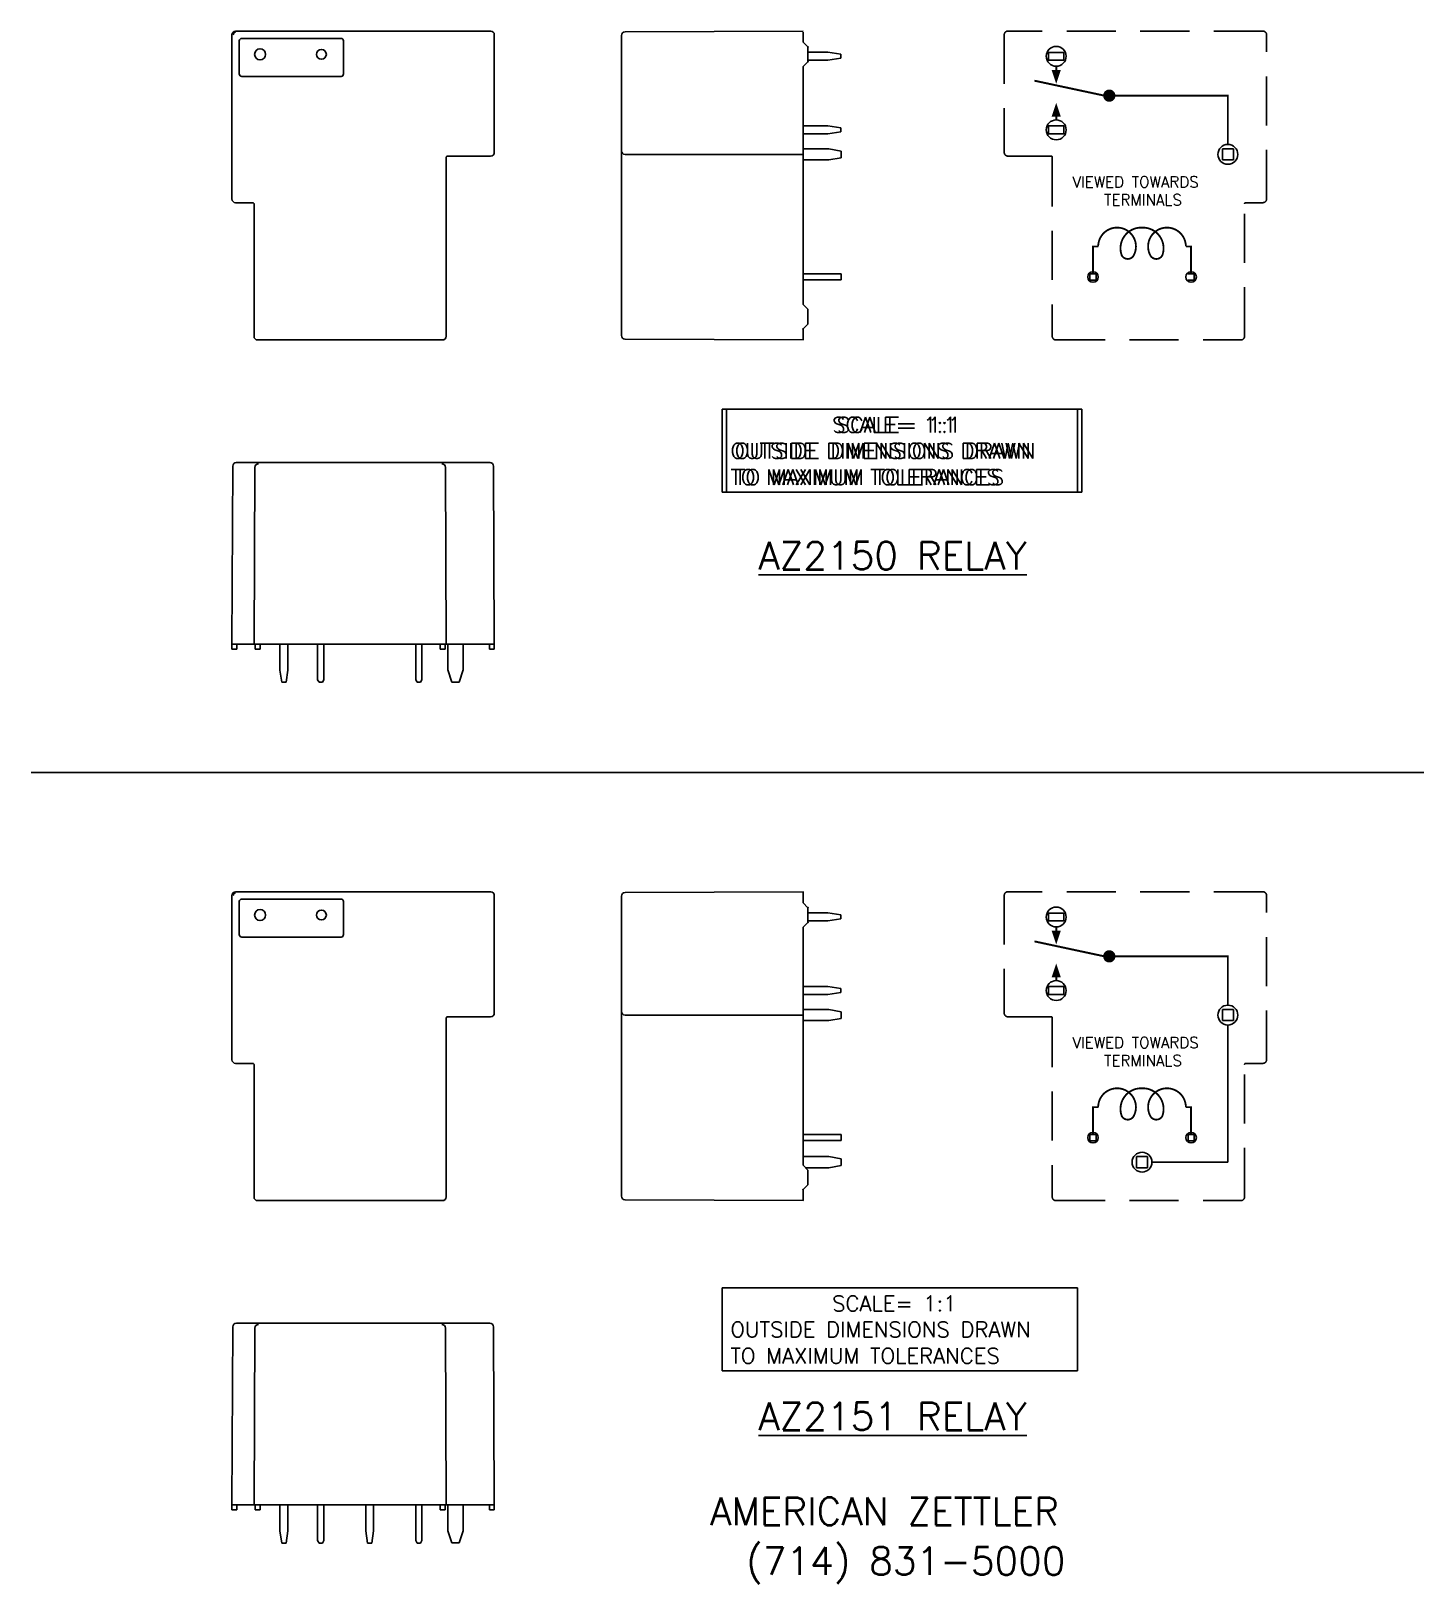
# Model space of a CAD drawing. Extents: x -31.91 to -26.23, y -6.38 to -0.04.
import ezdxf

# ---------------------------------------------------------------- set-up
doc = ezdxf.new("R2010")
doc.units = 0
doc.header["$LTSCALE"] = 0.4
doc.linetypes.add('DASHED', pattern=[0.75, 0.5, -0.25])
doc.layers.add('AZ2150-RELAY', color=1, linetype='CONTINUOUS')
doc.layers.add('AZ2151-RELAY', color=1, linetype='CONTINUOUS')
doc.styles.get("Standard").update_dxf_attribs({"font": 'SIMPLEX'})

msp = doc.modelspace()

# ---------------------------------------------------------------- linework, layer by layer
at = {"layer": 'AZ2150-RELAY'}
for p, q in [((-31.063293, -0.0848), (-31.063293, -0.2198)), ((-31.053293, -0.0748), (-30.648293, -0.0748)), ((-30.638293, -0.0848), (-30.638293, -0.2198)), ((-28.76402, -0.4318), (-28.76402, -0.189803)), ((-28.663719, -0.131298), (-28.744019, -0.131298)), ((-28.663719, -0.163298), (-28.744019, -0.163298)), ((-28.610019, -0.155298), (-28.663719, -0.163298)), ((-28.610018, -0.139299), (-28.663718, -0.131298)), ((-28.610018, -0.139299), (-28.610019, -0.155298)), ((-27.762687, -0.1318), (-27.700687, -0.1318)), ((-27.762687, -0.1318), (-27.762687, -0.1638)), ((-27.762687, -0.1638), (-27.700687, -0.1638)), ((-27.700687, -0.1318), (-27.700687, -0.1638)), ((-31.053293, -0.2298), (-30.648293, -0.2298)), ((-28.663719, -0.4318), (-28.76402, -0.4318)), ((-28.610018, -0.4398), (-28.663718, -0.4318)), ((-28.610018, -0.4398), (-28.610019, -0.455799)), ((-27.762687, -0.4318), (-27.700687, -0.4318)), ((-27.762687, -0.4318), (-27.762687, -0.4638)), ((-27.700687, -0.4318), (-27.700687, -0.4638)), ((-28.663719, -0.4638), (-28.76402, -0.4638)), ((-28.610019, -0.455799), (-28.663719, -0.463799)), ((-27.762687, -0.4638), (-27.700687, -0.4638)), ((-29.490019, -0.5478), (-28.76402, -0.5478)), ((-28.76402, -0.5253), (-28.659019, -0.5253)), ((-28.659016, -0.525298), (-28.609017, -0.534299)), ((-28.659016, -0.570299), (-28.609016, -0.561298)), ((-28.609017, -0.534299), (-28.609016, -0.561298)), ((-27.054187, -0.5253), (-27.054187, -0.5703)), ((-27.054187, -0.5253), (-27.009187, -0.5253)), ((-27.009187, -0.5253), (-27.009187, -0.5703)), ((-28.76402, -0.5703), (-28.659019, -0.5703)), ((-27.054187, -0.5703), (-27.009187, -0.5703)), ((-28.76402, -1.034799), (-28.609019, -1.034799)), ((-28.76402, -1.059799), (-28.609019, -1.059799)), ((-28.609019, -1.034799), (-28.609019, -1.059799)), ((-27.594187, -1.0353), (-27.594187, -1.0603)), ((-27.594187, -1.0353), (-27.569187, -1.0353)), ((-27.594187, -1.0603), (-27.569187, -1.0603)), ((-27.569187, -1.0353), (-27.569187, -1.0603)), ((-27.194187, -1.0353), (-27.169187, -1.0353)), ((-27.194187, -1.0603), (-27.169187, -1.0603)), ((-27.169187, -1.0353), (-27.169187, -1.0603)), ((-29.094281, -1.587654), (-27.645437, -1.587654)), ((-29.094281, -1.925809), (-29.094281, -1.587654)), ((-29.075982, -1.587654), (-27.627138, -1.587654)), ((-29.075982, -1.925809), (-29.075982, -1.587654)), ((-27.645437, -1.587654), (-27.645437, -1.925809)), ((-27.627138, -1.587654), (-27.627138, -1.925809)), ((-27.645437, -1.925809), (-29.094281, -1.925809)), ((-27.627138, -1.925809), (-29.075982, -1.925809)), ((-31.093293, -2.545604), (-31.093293, -2.565604)), ((-31.093293, -2.565604), (-31.073293, -2.565604)), ((-31.073293, -2.545604), (-31.073293, -2.565604)), ((-30.998293, -2.545604), (-30.998293, -2.565604)), ((-30.998293, -2.565604), (-30.978293, -2.565604)), ((-30.978293, -2.545604), (-30.978293, -2.565604)), ((-30.897293, -2.65154), (-30.897293, -2.545604)), ((-30.865293, -2.65154), (-30.865293, -2.545604)), ((-30.743908, -2.691088), (-30.743908, -2.545604)), ((-30.718908, -2.691485), (-30.718908, -2.545604)), ((-30.343908, -2.691088), (-30.343908, -2.545604)), ((-30.318908, -2.691485), (-30.318908, -2.545604)), ((-30.244293, -2.545604), (-30.244293, -2.565604)), ((-30.224293, -2.565604), (-30.244293, -2.565604)), ((-30.224293, -2.545604), (-30.224293, -2.565604)), ((-30.212293, -2.650929), (-30.212293, -2.545604)), ((-30.150293, -2.650929), (-30.150293, -2.545604)), ((-30.043293, -2.545604), (-30.043293, -2.565604)), ((-30.023293, -2.565604), (-30.043293, -2.565604)), ((-30.023293, -2.545604), (-30.023293, -2.565604)), ((-30.88992, -2.701203), (-30.897293, -2.65154)), ((-30.872666, -2.701203), (-30.865293, -2.65154)), ((-30.196293, -2.700592), (-30.212293, -2.650929)), ((-30.166293, -2.700592), (-30.150293, -2.650929)), ((-30.88992, -2.701203), (-30.872666, -2.701203)), ((-30.743908, -2.691088), (-30.738051, -2.701203)), ((-30.724535, -2.701203), (-30.738051, -2.701203)), ((-30.718908, -2.691485), (-30.724535, -2.701203)), ((-30.343908, -2.691088), (-30.338051, -2.701203)), ((-30.324535, -2.701203), (-30.338051, -2.701203)), ((-30.318908, -2.691485), (-30.324535, -2.701203)), ((-30.166293, -2.700592), (-30.196293, -2.700592)), ((-31.912502, -3.06926), (-26.231997, -3.06926))]:
    msp.add_line(p, q, dxfattribs=at)
msp.add_lwpolyline([(-30.219293, -1.2898, -0.414214), (-30.234293, -1.3048), (-30.988293, -1.3048, -0.414214), (-31.003293, -1.2898), (-31.003293, -0.7498, 0.414214), (-31.008293, -0.7448), (-31.078293, -0.7448, -0.414214), (-31.093293, -0.7298), (-31.093293, -0.0598, -0.414214), (-31.078293, -0.0448), (-30.038293, -0.0448, -0.414214), (-30.023293, -0.0598), (-30.023293, -0.5398, -0.414214), (-30.038293, -0.5548), (-30.214293, -0.5548, 0.414214), (-30.219293, -0.5598)], format="xyb", close=True, dxfattribs=at)
for points, format in [([(-28.764041, -0.0448), (-29.490085, -0.047968, 0.412936), (-29.505019, -0.062968), (-29.505019, -1.286632, 0.412936), (-29.490085, -1.301632), (-28.76402, -1.3048), (-28.76402, -1.2598), (-28.744019, -1.239798), (-28.744019, -1.179799), (-28.76402, -1.159798), (-28.76402, -0.189803), (-28.744019, -0.169802), (-28.744019, -0.109802), (-28.76402, -0.0898), (-28.76402, -0.0498)], "xyb"), ([(-27.731687, -0.259766, 0, 0.0375, 0), (-27.731687, -0.203348, 0.0375, 0.0375, 0)], "xyseb"), ([(-27.731687, -0.337049, 0, 0.0375, 0), (-27.731687, -0.393466, 0.0375, 0.0375, 0)], "xyseb"), ([(-30.023293, -2.545604), (-31.093293, -2.545604), (-31.090125, -1.819538, -0.412936), (-31.075125, -1.804604), (-30.041461, -1.804604, -0.412936), (-30.026461, -1.819538), (-30.023293, -2.545582)], "xyb"), ([(-31.003293, -2.545582), (-31.000147, -1.824538, -0.412936), (-30.985147, -1.809604, -0.412936)], "xyb"), ([(-30.219293, -2.545582), (-30.222439, -1.824538, 0.412936), (-30.237439, -1.809604, 0.412936)], "xyb")]:
    msp.add_lwpolyline(points, format=format, dxfattribs=at)
at = {"layer": 'AZ2150-RELAY', "linetype": 'DASHED'}
msp.add_lwpolyline([(-27.747687, -1.2898, 0.414214), (-27.732687, -1.3048), (-26.978687, -1.3048, 0.414214), (-26.963687, -1.2898), (-26.963687, -0.7498, -0.414214), (-26.958687, -0.7448), (-26.888687, -0.7448, 0.414214), (-26.873687, -0.7298), (-26.873687, -0.0598, 0.414214), (-26.888687, -0.0448), (-27.928687, -0.0448, 0.414214), (-27.943687, -0.0598), (-27.943687, -0.5398, 0.414214), (-27.928687, -0.5548), (-27.752687, -0.5548, -0.414214), (-27.747687, -0.5598)], format="xyb", close=True, dxfattribs=at)
at = {"layer": 'AZ2150-RELAY', "const_width": 0.008}
for points in [[(-27.731687, -0.1883), (-27.731687, -0.21724)], [(-27.52773, -0.309891), (-27.820398, -0.247264)], [(-27.031687, -0.5073), (-27.031687, -0.3083), (-27.515241, -0.3083)], [(-27.731687, -0.4073), (-27.731687, -0.379574)]]:
    msp.add_lwpolyline(points, dxfattribs=at)
at = {"layer": 'AZ2150-RELAY', "const_width": 0.025}
msp.add_lwpolyline([(-27.527741, -0.3083, 1), (-27.502741, -0.3083, 1)], format="xyb", close=True, dxfattribs=at)
at = {"layer": 'AZ2150-RELAY', "const_width": 0.007408}
msp.add_lwpolyline([(-27.581687, -1.0353), (-27.581687, -0.923476), (-27.560528, -0.923476, -1.279435), (-27.41545, -0.959588, -0.601384), (-27.464528, -0.959588, -0.532505), (-27.381712, -0.846442, -0.532505), (-27.298895, -0.959588, -0.601384), (-27.347973, -0.959588, -1.279435), (-27.202895, -0.923476), (-27.181737, -0.923476), (-27.181737, -1.0353)], format="xyb", dxfattribs=at)
at = {"layer": 'AZ2150-RELAY'}
for centre, radius in [((-30.978293, -0.1398), 0.0225), ((-30.728293, -0.1398), 0.02), ((-27.731687, -0.1478), 0.0405), ((-27.731687, -0.4478), 0.0405), ((-27.031687, -0.5478), 0.0405), ((-27.581687, -1.0478), 0.0215), ((-27.181687, -1.0478), 0.0215)]:
    msp.add_circle(centre, radius, dxfattribs=at)
for centre, radius, start, end in [((-31.078293, -0.0598), 0.01, 90, 179.9998), ((-31.053293, -0.0848), 0.01, 90, 180.00008), ((-30.648293, -0.0848), 0.01, 0.0002, 90), ((-31.053293, -0.2198), 0.01, 180.00008, 270.0002), ((-30.648293, -0.2198), 0.01, 270.0002, 0.0002), ((-29.490019, -0.5328), 0.015, 180, 270)]:
    msp.add_arc(centre, radius, start, end, dxfattribs=at)
for p in [(-28.744019, -0.109801), (-28.744019, -0.169801), (-28.76402, -1.259799)]:
    msp.add_point(p, dxfattribs=at)
at = {"layer": 'AZ2151-RELAY'}
for p, q in [((-31.063293, -3.595483), (-31.063293, -3.730483)), ((-31.053293, -3.585483), (-30.648293, -3.585483)), ((-30.638293, -3.595483), (-30.638293, -3.730483)), ((-28.663719, -3.641982), (-28.744019, -3.641982)), ((-28.610019, -3.665981), (-28.663719, -3.673981)), ((-28.610018, -3.649982), (-28.663718, -3.641982)), ((-28.610018, -3.649982), (-28.610019, -3.665981)), ((-27.762687, -3.642483), (-27.762687, -3.674483)), ((-27.762687, -3.642483), (-27.700687, -3.642483)), ((-27.700687, -3.642483), (-27.700687, -3.674483)), ((-28.76402, -3.942483), (-28.76402, -3.700486)), ((-28.663719, -3.673982), (-28.744019, -3.673982)), ((-27.762687, -3.674483), (-27.700687, -3.674483)), ((-31.053293, -3.740483), (-30.648293, -3.740483)), ((-28.663719, -3.942483), (-28.76402, -3.942483)), ((-28.663719, -3.974483), (-28.76402, -3.974483)), ((-28.610019, -3.966482), (-28.663719, -3.974482)), ((-28.610018, -3.950484), (-28.663718, -3.942483)), ((-28.610018, -3.950484), (-28.610019, -3.966482)), ((-27.762687, -3.942483), (-27.762687, -3.974483)), ((-27.762687, -3.942483), (-27.700687, -3.942483)), ((-27.762687, -3.974483), (-27.700687, -3.974483)), ((-27.700687, -3.942483), (-27.700687, -3.974483)), ((-28.76402, -4.035983), (-28.659019, -4.035983)), ((-28.659016, -4.035982), (-28.609017, -4.044982)), ((-28.609017, -4.044982), (-28.609016, -4.071982)), ((-27.054187, -4.035983), (-27.009187, -4.035983)), ((-27.054187, -4.035983), (-27.054187, -4.080983)), ((-27.009187, -4.035983), (-27.009187, -4.080983)), ((-29.490019, -4.058483), (-28.76402, -4.058483)), ((-28.76402, -4.080983), (-28.659019, -4.080983)), ((-28.659016, -4.080982), (-28.609016, -4.071982)), ((-27.054187, -4.080983), (-27.009187, -4.080983)), ((-28.76402, -4.545483), (-28.609019, -4.545483)), ((-28.609019, -4.545483), (-28.609019, -4.570483)), ((-27.594187, -4.545983), (-27.569187, -4.545983)), ((-27.594187, -4.545983), (-27.594187, -4.570983)), ((-27.569187, -4.545983), (-27.569187, -4.570983)), ((-27.194187, -4.545983), (-27.169187, -4.545983)), ((-27.194187, -4.545983), (-27.194187, -4.570983)), ((-27.169187, -4.545983), (-27.169187, -4.570983)), ((-28.76402, -4.570483), (-28.609019, -4.570483)), ((-27.594187, -4.570983), (-27.569187, -4.570983)), ((-27.194187, -4.570983), (-27.169187, -4.570983)), ((-28.76402, -4.635983), (-28.659019, -4.635983)), ((-28.753518, -4.680983), (-28.659285, -4.680983)), ((-28.609019, -4.67212), (-28.659285, -4.680983)), ((-28.609019, -4.6448), (-28.659019, -4.635983)), ((-28.609019, -4.67212), (-28.609019, -4.6448)), ((-27.404187, -4.635983), (-27.404187, -4.680983)), ((-27.404187, -4.635983), (-27.359187, -4.635983)), ((-27.404187, -4.680983), (-27.359187, -4.680983)), ((-27.359187, -4.635983), (-27.359187, -4.680983)), ((-29.094281, -5.171477), (-27.645437, -5.171477)), ((-29.094281, -5.509631), (-29.094281, -5.171477)), ((-27.645437, -5.171477), (-27.645437, -5.509631)), ((-27.645437, -5.509631), (-29.094281, -5.509631)), ((-31.093293, -6.056287), (-31.093293, -6.076287)), ((-31.093293, -6.076287), (-31.073293, -6.076287)), ((-31.073293, -6.056287), (-31.073293, -6.076287)), ((-30.998293, -6.056287), (-30.998293, -6.076287)), ((-30.998293, -6.076287), (-30.978293, -6.076287)), ((-30.978293, -6.056287), (-30.978293, -6.076287)), ((-30.897293, -6.162223), (-30.897293, -6.056287)), ((-30.865293, -6.162223), (-30.865293, -6.056287)), ((-30.743908, -6.201772), (-30.743908, -6.056287)), ((-30.718908, -6.202168), (-30.718908, -6.056287)), ((-30.547293, -6.162223), (-30.547293, -6.056287)), ((-30.515293, -6.162223), (-30.515293, -6.056287)), ((-30.343908, -6.201772), (-30.343908, -6.056287)), ((-30.318908, -6.202168), (-30.318908, -6.056287)), ((-30.244293, -6.056287), (-30.244293, -6.076287)), ((-30.224293, -6.076287), (-30.244293, -6.076287)), ((-30.224293, -6.056287), (-30.224293, -6.076287)), ((-30.212293, -6.161612), (-30.212293, -6.056287)), ((-30.150293, -6.161612), (-30.150293, -6.056287)), ((-30.043293, -6.056287), (-30.043293, -6.076287)), ((-30.023293, -6.076287), (-30.043293, -6.076287)), ((-30.023293, -6.056287), (-30.023293, -6.076287)), ((-30.88992, -6.211887), (-30.897293, -6.162223)), ((-30.872666, -6.211887), (-30.865293, -6.162223)), ((-30.743908, -6.201772), (-30.738051, -6.211887)), ((-30.718908, -6.202168), (-30.724535, -6.211887)), ((-30.53992, -6.211887), (-30.547293, -6.162223)), ((-30.522666, -6.211887), (-30.515293, -6.162223)), ((-30.343908, -6.201772), (-30.338051, -6.211887)), ((-30.318908, -6.202168), (-30.324535, -6.211887)), ((-30.196293, -6.211276), (-30.212293, -6.161612)), ((-30.166293, -6.211276), (-30.150293, -6.161612)), ((-30.88992, -6.211887), (-30.872666, -6.211887)), ((-30.724535, -6.211887), (-30.738051, -6.211887)), ((-30.53992, -6.211887), (-30.522666, -6.211887)), ((-30.324535, -6.211887), (-30.338051, -6.211887)), ((-30.166293, -6.211276), (-30.196293, -6.211276))]:
    msp.add_line(p, q, dxfattribs=at)
for points in [[(-30.219293, -4.800484, -0.414214), (-30.234293, -4.815484), (-30.988293, -4.815484, -0.414214), (-31.003293, -4.800484), (-31.003293, -4.260483, 0.414214), (-31.008293, -4.255483), (-31.078293, -4.255483, -0.414214), (-31.093293, -4.240483), (-31.093293, -3.570484, -0.414214), (-31.078293, -3.555484), (-30.038293, -3.555484, -0.414214), (-30.023293, -3.570484), (-30.023293, -4.050484, -0.414214), (-30.038293, -4.065484), (-30.214293, -4.065483, 0.414214), (-30.219293, -4.070483)], [(-28.744019, -4.690482), (-28.76402, -4.670481), (-28.76402, -3.700487), (-28.744019, -3.680485), (-28.744019, -3.620485), (-28.76402, -3.600484), (-28.76402, -3.555483), (-29.490085, -3.558652, 0.412936), (-29.505019, -3.573652), (-29.505019, -4.797315, 0.412936), (-29.490085, -4.812315), (-28.76402, -4.815483), (-28.76402, -4.770483), (-28.744019, -4.750482)]]:
    msp.add_lwpolyline(points, format="xyb", close=True, dxfattribs=at)
at = {"layer": 'AZ2151-RELAY', "linetype": 'DASHED'}
msp.add_lwpolyline([(-27.747687, -4.800484, 0.414214), (-27.732687, -4.815484), (-26.978687, -4.815484, 0.414214), (-26.963687, -4.800484), (-26.963687, -4.260483, -0.414214), (-26.958687, -4.255483), (-26.888687, -4.255483, 0.414214), (-26.873687, -4.240483), (-26.873687, -3.570484, 0.414214), (-26.888687, -3.555484), (-27.928687, -3.555484, 0.414214), (-27.943687, -3.570484), (-27.943687, -4.050484, 0.414214), (-27.928687, -4.065484), (-27.752687, -4.065483, -0.414214), (-27.747687, -4.070483)], format="xyb", close=True, dxfattribs=at)
at = {"layer": 'AZ2151-RELAY'}
for points, format in [([(-27.731687, -3.770449, 0, 0.0375, 0), (-27.731687, -3.714032, 0.0375, 0.0375, 0)], "xyseb"), ([(-27.731687, -3.847732, 0, 0.0375, 0), (-27.731687, -3.90415, 0.0375, 0.0375, 0)], "xyseb"), ([(-30.023293, -6.056287), (-31.093293, -6.056287), (-31.090125, -5.330222, -0.412936), (-31.075125, -5.315287), (-30.041461, -5.315287, -0.412936), (-30.026461, -5.330222), (-30.023293, -6.056265)], "xyb"), ([(-31.003293, -6.056265), (-31.000147, -5.335222, -0.412936), (-30.985147, -5.320287, -0.412936)], "xyb"), ([(-30.219293, -6.056265), (-30.222439, -5.335222, 0.412936), (-30.237439, -5.320287, 0.412936)], "xyb")]:
    msp.add_lwpolyline(points, format=format, dxfattribs=at)
at = {"layer": 'AZ2151-RELAY', "const_width": 0.008}
for points in [[(-27.731687, -3.698983), (-27.731687, -3.727924)], [(-27.52773, -3.820574), (-27.820398, -3.757947)], [(-27.031687, -4.017983), (-27.031687, -3.818983), (-27.515241, -3.818983)], [(-27.731687, -3.917983), (-27.731687, -3.890257)], [(-27.031687, -4.098983), (-27.031687, -4.658483)], [(-27.341187, -4.658483), (-27.031687, -4.658483)]]:
    msp.add_lwpolyline(points, dxfattribs=at)
at = {"layer": 'AZ2151-RELAY', "const_width": 0.025}
msp.add_lwpolyline([(-27.527741, -3.818983, 1), (-27.502741, -3.818983, 1)], format="xyb", close=True, dxfattribs=at)
at = {"layer": 'AZ2151-RELAY', "const_width": 0.007408}
msp.add_lwpolyline([(-27.581687, -4.545983), (-27.581687, -4.434159), (-27.560528, -4.434159, -1.279435), (-27.41545, -4.470272, -0.601384), (-27.464528, -4.470272, -0.532505), (-27.381712, -4.357126, -0.532505), (-27.298895, -4.470272, -0.601384), (-27.347973, -4.470272, -1.279435), (-27.202895, -4.434159), (-27.181737, -4.434159), (-27.181737, -4.545983)], format="xyb", dxfattribs=at)
at = {"layer": 'AZ2151-RELAY'}
for centre, radius in [((-30.978293, -3.650483), 0.0225), ((-30.728293, -3.650484), 0.02), ((-27.731687, -3.658483), 0.0405), ((-27.731687, -3.958483), 0.0405), ((-27.031687, -4.058483), 0.0405), ((-27.581687, -4.558483), 0.0215), ((-27.181687, -4.558483), 0.0215), ((-27.381687, -4.658483), 0.0405)]:
    msp.add_circle(centre, radius, dxfattribs=at)
for centre, radius, start, end in [((-31.078293, -3.570484), 0.01, 90, 179.9998), ((-31.053293, -3.595483), 0.01, 90, 180.00008), ((-30.648293, -3.595483), 0.01, 0.0002, 90), ((-31.053293, -3.730483), 0.01, 180.00008, 270.0002), ((-30.648293, -3.730483), 0.01, 270.0002, 0.0002), ((-29.490019, -4.043483), 0.015, 180, 270)]:
    msp.add_arc(centre, radius, start, end, dxfattribs=at)
for p in [(-28.744019, -3.620485), (-28.744019, -3.680485), (-28.76402, -4.770483)]:
    msp.add_point(p, dxfattribs=at)

# ---------------------------------------------------------------- texts
at = {"layer": 'AZ2150-RELAY'}
for s, height, p in [('VIEWED TOWARDS', 0.045, (-27.665413, -0.682537)), ('TERMINALS', 0.045, (-27.537224, -0.755732)), ('SCALE= 1:1', 0.063281, (-28.64515, -1.682846)), ('SCALE= 1:1', 0.063281, (-28.626851, -1.682846)), ('OUTSIDE DIMENSIONS DRAWN', 0.063281, (-29.060603, -1.788583)), ('OUTSIDE DIMENSIONS DRAWN', 0.063281, (-29.042304, -1.788583)), ('TO MAXIMUM TOLERANCES', 0.063281, (-29.060603, -1.896185)), ('TO MAXIMUM TOLERANCES', 0.063281, (-29.042304, -1.896185)), ('%%UAZ2150 RELAY', 0.1125, (-28.946132, -2.240402))]:
    msp.add_text(s, height=height, dxfattribs=at).set_placement(p)
at = {"layer": 'AZ2151-RELAY'}
for s, height, p in [('VIEWED TOWARDS', 0.045, (-27.665413, -4.193221)), ('TERMINALS', 0.045, (-27.537224, -4.266415)), ('SCALE= 1:1', 0.063281, (-28.64515, -5.266669)), ('OUTSIDE DIMENSIONS DRAWN', 0.063281, (-29.060603, -5.372406)), ('TO MAXIMUM TOLERANCES', 0.063281, (-29.060603, -5.480008)), ('%%UAZ2151 RELAY', 0.1125, (-28.946132, -5.751086)), ('AMERICAN ZETTLER', 0.1125, (-29.143274, -6.13903)), ('(714) 831-5000', 0.1125, (-28.995705, -6.341348))]:
    msp.add_text(s, height=height, dxfattribs=at).set_placement(p)

doc.saveas('drawing.dxf')
